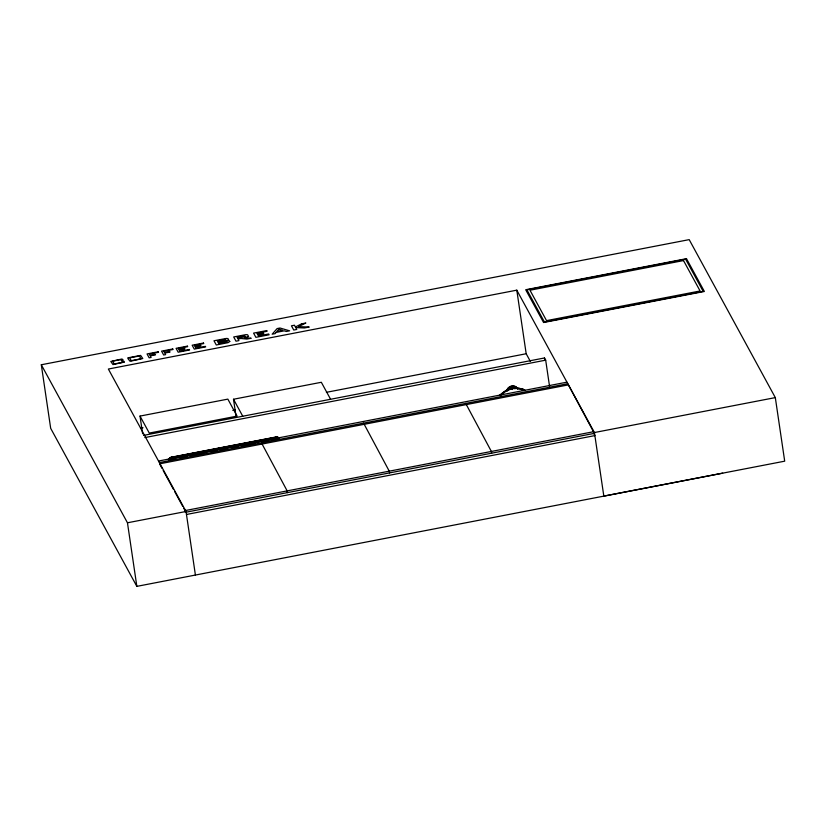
<?xml version="1.0" encoding="UTF-8"?>
<svg xmlns="http://www.w3.org/2000/svg" width="826" height="826" viewBox="0 0 826 826"><rect width="100%" height="100%" fill="white"/><g stroke="black" fill="none" stroke-linecap="round" stroke-linejoin="round"><path stroke-width="1.24" d="M499.875 395.344A20.867 19.411 -28.6 0 1 506.875 390.233C508.155 385.36 515.93 384.266 517.923 389.16C515.228 385.277 508.63 386.785 507.391 391.194L506.71 389.986L499.926 395.127M500.184 395.613L506.978 390.461L512.079 388.809M506.875 390.233L512.037 388.561L517.406 388.199A20.867 19.411 -28.6 0 1 524.541 389.944M246.633 444.729L247.48 444.533M603.806 496.116L722.678 473.153M41.3 364.762L689.194 239.633L775.315 397.605L784.7 461.176L136.848 586.367L50.685 428.333L41.3 364.762L127.462 522.786L136.848 586.367M603.837 496.178L594.421 432.535L516.797 290.163L108.361 369.036L186.026 511.48L195.411 575.061M140.007 416.087L227.842 399.123L237.093 416.108L149.269 433.072L140.007 416.087L142.619 433.743M235.926 415.654L233.5 399.247L321.335 382.283L330.586 399.268M140.513 428.219L143.032 427.734M232.818 410.398L235.348 409.902M326.394 392.319L526.183 353.745L530.426 361.52M143.59 435.385L544.479 357.968L545.687 360.157L549.579 386.568M144.839 437.574L545.687 360.157M171.694 457.17L171.674 457.129A4.171 3.882 -28.6 0 0 168.452 459.783A4.171 3.882 -28.6 0 1 171.674 457.129L275.708 437.037A4.171 3.882 -28.6 0 1 279.518 438.296M158.52 461.032L566.946 382.159M171.994 458.884L174.503 458.399M180.76 457.191L187.017 455.983M189.526 455.498L195.783 454.29M198.292 453.815L204.549 452.596M210.806 451.388L217.062 450.18M219.571 449.695L225.828 448.487M232.096 447.279L238.353 446.071M240.851 445.586L247.119 444.378M249.617 443.892L255.874 442.684M262.141 441.476L268.398 440.268M270.907 439.783L276.266 438.771A2.261 2.106 -28.6 0 1 277.113 438.874M194.193 454.827L196.712 454.341M159.366 462.581L567.792 383.708L593.481 431.73L185.055 510.602L183.837 508.382M567.978 384.957L159.563 463.84L161.989 468.301M127.462 522.786L186.026 511.48M594.421 432.535L775.315 397.605M185.313 512.347L593.739 433.474L594.896 435.601L186.469 514.474M263.835 441.373L264.692 441.239M514.195 388.664L517.365 388.457L525.13 390.605M524.861 390.12L522.899 389.077L517.107 387.972L517.365 388.457M516.715 387.415L517.231 388.375M515.868 386.774L516.395 387.735M514.908 386.3L515.434 387.26M513.865 386.01L514.391 386.971M512.77 385.928L513.297 386.888M511.666 386.041L512.564 389.521L512.037 388.561M510.592 386.351L511.118 387.311M509.58 386.847L510.107 387.797M508.682 387.508L509.198 388.468M507.907 388.313L508.424 389.273M507.298 389.232L507.825 390.192M233.5 399.247L242.761 416.232M163.197 470.521L173.522 489.446M174.73 491.676L182.629 506.152M593.295 430.48L593.739 433.474M544.479 357.968L544.85 360.477M516.797 290.163L526.183 353.745M491.635 453.195L491.377 451.45L465.688 403.418M389.521 472.916L389.263 471.171L363.574 423.139M287.417 492.637L287.159 490.881L261.47 442.86M184.869 509.353L185.158 511.356M279.002 438.1A3.944 3.665 -28.6 0 0 275.739 437.253L171.715 457.346A3.944 3.665 -28.6 0 0 168.649 459.814M278.785 438.193A3.696 3.438 -28.6 0 0 276.204 437.346L171.23 457.614A3.696 3.438 -28.6 0 0 168.834 459.814M277.164 438.585A2.499 2.323 -28.6 0 0 276.214 438.472L171.55 458.688A2.499 2.323 -28.6 0 0 171.24 458.802M170.239 459.617A2.499 2.323 -28.6 0 1 170.683 459.153M182.412 457.212A14.548 13.536 -28.6 0 1 183.289 456.964M229.783 341.468L228.09 342.656L216.288 344.989L213.975 340.766L226.293 338.443L227.904 338.567L228.554 339.424A2.003 0.692 -8.4 0 1 227.635 340.302L226.737 340.56L229.163 340.653L229.783 341.468M124.168 362.118L112.966 364.586L110.777 361.458L121.99 358.98L123.157 359.96L121.246 360.466L120.772 359.589L112.615 361.158L114.153 363.977L122.3 362.397L121.773 361.427L123.817 361.179L124.168 362.118M128.133 357.803L127.958 358.629L130.033 361.292L142.795 358.525L140.616 355.386L128.133 357.803M276.121 332.413L275.141 333.621L272.167 334.2L277.113 328.572L279.983 328.015L289.627 330.823L286.292 331.474L284.247 330.844L276.121 332.413M278.889 329.13L276.978 331.402L282.595 330.317L278.889 329.13M226.861 341.881L218.797 343.668L218.219 342.584L226.489 341.21A5.751 1.993 -8.4 0 1 226.861 341.881M248.554 336.502L244.403 337.793L251.187 338.247L246.902 339.073L240.872 338.474L238.053 339.021L238.921 340.622L235.988 341.19L233.686 336.956L245.983 334.633L247.604 334.767L248.554 336.502M245.529 336.585L237.651 338.299L237.01 337.122L244.372 335.717L245.529 336.585M225.839 340.167L217.837 341.892L217.29 340.88L224.755 339.465L225.839 340.167M301.552 323.854L295.409 326.982L294.448 325.217L291.444 325.805L293.746 330.028L296.761 329.45L295.739 327.592L304.422 327.963L309.213 327.044L298.465 326.642L305.868 323.018L301.552 323.854M266.695 330.586L253.582 333.115L255.884 337.338L269.121 334.788L268.677 333.993L258.435 335.975L257.857 334.922L263.773 333.776L263.38 333.064L257.464 334.2L256.948 333.26L267.087 331.298L266.695 330.586M158.231 351.773L147.038 353.931L149.155 357.813L151.127 357.431L150.27 355.872L155.536 354.85L155.247 354.333L149.991 355.345L149.299 354.075L158.52 352.299L158.231 351.773M172.748 348.964L161.555 351.133L163.672 355.004L165.634 354.633L164.787 353.063L170.042 352.052L169.764 351.535L164.508 352.547L163.816 351.277L173.026 349.501L172.748 348.964M187.388 346.135L176.072 348.324L178.189 352.206L189.598 349.997L189.309 349.47L179.861 351.298L179.19 350.059L184.91 348.954L184.621 348.438L178.912 349.543L178.323 348.469L187.678 346.662L187.388 346.135M203.475 343.038L192.148 345.216L194.265 349.099L205.674 346.899L205.385 346.362L195.948 348.19L195.266 346.951L200.986 345.846L200.708 345.34L194.988 346.445L194.399 345.361L203.754 343.554L203.475 343.038M139.429 355.985L129.703 357.865L131.231 360.673L140.967 358.794L139.429 355.985M686.489 258.672L525.697 289.73L543.58 322.522L704.372 291.475L686.489 258.672M685.642 259.219L526.916 289.864L544.427 321.985L703.153 291.33L685.642 259.219M683.515 260.572L529.972 290.225L546.544 320.633L700.097 290.979L683.515 260.572"/></g></svg>
